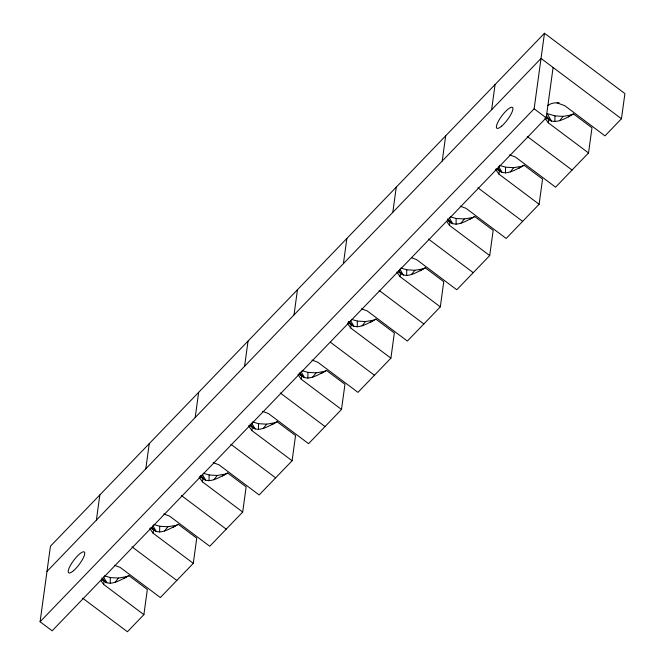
<?xml version="1.0" encoding="UTF-8"?>
<svg xmlns="http://www.w3.org/2000/svg" width="665" height="665" viewBox="0 0 665 665"><rect width="100%" height="100%" fill="white"/><g stroke="black" fill="none" stroke-linecap="round" stroke-linejoin="round"><path stroke-width="1" d="M101.712 579.664L106.874 582.798L110.24 583.255L110.307 577.569L104.463 575.84M150.307 527.894L156.275 531.501L159.642 531.958L159.708 526.273L153.864 524.535M199.708 476.597L205.685 480.205L209.051 480.654L209.118 474.976L203.266 473.239M249.117 425.301L255.086 428.908L258.452 429.357L258.519 423.68L252.675 421.943M298.519 374.004L304.487 377.604L307.853 378.061L307.92 372.383L302.076 370.646M347.928 322.7L353.896 326.307L357.263 326.764L357.329 321.079L351.477 319.341M398.135 271.877L403.298 275.011L406.664 275.468L406.731 269.782L400.887 268.045M447.537 220.581L452.699 223.714L456.074 224.163L456.132 218.486L450.288 216.748M496.14 168.81L502.108 172.418L505.475 172.867L505.541 167.189L499.689 165.452M554.876 121.57L554.942 115.893L547.145 113.574L551.509 121.113C559.465 122.651 566.829 117.614 573.488 113.923L591.975 127.788L588.525 152.967L555.583 187.164L515.375 156.998L509.614 154.887M553.097 67.481L546.198 117.838L52.161 630.819L40.091 621.767L50.44 546.231L544.477 33.25L624.909 93.59L621.459 118.769L604.992 135.868L564.776 105.702L557.095 102.884A13.026 11.372 7.8 0 0 547.877 105.477M96.392 520.113L99.841 494.935M82.643 598.159L127.414 631.75L143.889 614.651L103.674 584.477L104.139 581.085L102.169 578.824M145.801 468.817L149.251 443.638M114.38 565.267L120.141 567.378L160.356 597.552L193.291 563.355L153.075 533.18L153.54 529.789L151.57 527.528M143.889 614.651L147.331 589.473L128.852 575.599C122.909 578.658 117.131 582.648 110.24 583.255M195.202 417.52L198.652 392.333M163.79 513.97L169.542 516.082L209.758 546.256L242.692 512.058L202.484 481.884L202.941 478.492L200.315 475.475M193.291 563.355L196.74 538.176L178.253 524.303C172.318 527.362 166.541 531.343 159.642 531.958M244.604 366.216L248.053 341.037M213.191 462.674L218.951 464.785L259.159 494.951L292.101 460.754L251.885 430.588L252.351 427.196L250.381 424.927M242.692 512.058L246.141 486.871L227.654 473.006C221.719 476.065 215.942 480.047 209.051 480.654M294.013 314.919L297.463 289.74M262.592 411.377L268.352 413.489L308.568 443.655L341.502 409.457L301.287 379.291L301.752 375.9L299.782 373.63M292.101 460.754L295.543 435.575L277.064 421.71C271.121 424.769 265.343 428.75 258.452 429.357M343.414 263.623L346.864 238.444M312.001 360.081L317.754 362.192L357.969 392.358L390.904 358.161L350.696 327.986L351.153 324.595L348.526 321.577M341.502 409.457L344.952 384.279L326.465 370.413C320.53 373.464 314.753 377.454 307.853 378.061M392.816 212.326L396.265 187.148M361.403 308.776L367.163 310.887L407.371 341.062L440.313 306.864L400.097 276.69L400.563 273.298L398.593 271.037M390.904 358.161L394.353 332.982L375.866 319.109C369.931 322.168 364.154 326.158 357.263 326.764M442.225 161.021L445.675 135.843M411.768 257.837L416.564 259.591L456.78 289.765L489.714 255.568L449.498 225.393L449.964 222.002L447.994 219.733M440.313 306.864L443.763 281.686L425.276 267.812C419.332 270.871 413.555 274.853 406.664 275.468M491.626 109.725L495.076 84.546M460.213 206.183L465.965 208.295L506.181 238.461L539.115 204.263L498.908 174.097L499.373 170.706L497.395 168.436M489.714 255.568L493.164 230.381L474.677 216.516C468.742 219.575 462.965 223.556 456.074 224.163M40.091 621.767L534.136 108.786L544.477 33.25M588.525 152.967L548.309 122.801L548.775 119.409L546.148 116.383M539.115 204.263L542.565 179.085L524.078 165.219C518.143 168.27 512.366 172.26 505.475 172.867M115.053 582.357L118.445 578.06L126.367 576.688M164.455 531.061L167.846 526.763L175.776 525.392M213.856 479.764L217.247 475.467L225.177 474.095M263.265 428.46L266.657 424.17L274.579 422.79M312.666 377.163L316.058 372.865L323.988 371.494M362.068 325.867L365.459 321.569L373.389 320.197M411.477 274.57L414.869 270.273L422.79 268.901M460.878 223.274L464.27 218.976L472.2 217.605M510.279 171.969L513.679 167.68L521.601 166.3M559.689 120.673L563.08 116.375L571.002 115.003L573.488 113.923M46.991 571.41L541.036 58.429L621.459 118.769M568.309 116.974L571.002 115.003M518.908 168.278L524.078 165.219M469.498 219.575L474.677 216.516M420.097 270.871L425.276 267.812M370.696 322.168L375.866 319.109M321.286 373.464L326.465 370.413M271.885 424.769L277.064 421.71M222.484 476.065L227.654 473.006M173.075 527.362L178.253 524.303M123.673 578.658L128.852 575.599M557.095 102.884L559.132 102.743M554.942 115.893L563.08 116.375M505.541 167.189L513.679 167.68M456.132 218.486L464.27 218.976M406.731 269.782L414.869 270.273M357.329 321.079L365.459 321.569M307.92 372.383L316.058 372.865M258.519 423.68L266.657 424.17M209.118 474.976L217.247 475.467M159.708 526.273L167.846 526.763M110.307 577.569L118.445 578.06M545.541 117.514L551.509 121.113M534.136 108.786L546.198 117.838M527.279 136.475L572.058 170.065M477.877 187.771L522.648 221.362M428.476 239.076L473.247 272.667M379.067 290.372L423.838 323.963M330.497 342.292L374.437 375.26M280.264 392.965L325.035 426.556M230.855 444.262L275.626 477.852M181.454 495.566L226.225 529.157M132.044 546.863L176.823 580.454M546.497 116.242L550.678 120.673M497.794 168.278L501.277 171.977M447.695 218.835L451.868 223.274M398.983 270.871L402.466 274.57M348.884 321.436L353.065 325.867M299.483 372.733L303.656 377.163M250.073 424.029L254.254 428.468M201.37 476.065L204.853 479.764M151.961 527.362L155.444 531.061M101.861 577.927L106.043 582.357M545.017 118.121L548.309 122.801M495.616 169.417L498.908 174.097M446.764 221.495L449.498 225.393M396.806 272.018L400.097 276.69M347.404 323.315L350.696 327.986M298.003 374.611L301.287 379.291M248.594 425.908L251.885 430.588M199.192 477.204L202.484 481.884M149.791 528.509L153.075 533.18M100.93 580.587L103.674 584.477M498.717 166.549L502.108 172.418M449.307 217.846L452.699 223.714M399.906 269.142L403.298 275.011M350.505 320.439L353.896 326.307M301.095 371.743L304.487 377.604M251.694 423.04L255.086 428.908M202.293 474.336L205.685 480.205M152.883 525.633L156.275 531.501M103.482 576.929L106.874 582.798M501.684 126.101A13.026 3.416 -53.1 0 0 512.823 107.921A13.026 3.416 -53.1 0 0 499.432 119.401A13.026 3.416 -53.1 0 0 501.684 126.101M73.516 570.686A13.026 3.416 -53.1 0 0 84.655 552.507A13.026 3.416 -53.1 0 0 71.263 563.987A13.026 3.416 -53.1 0 0 73.516 570.686"/></g></svg>
